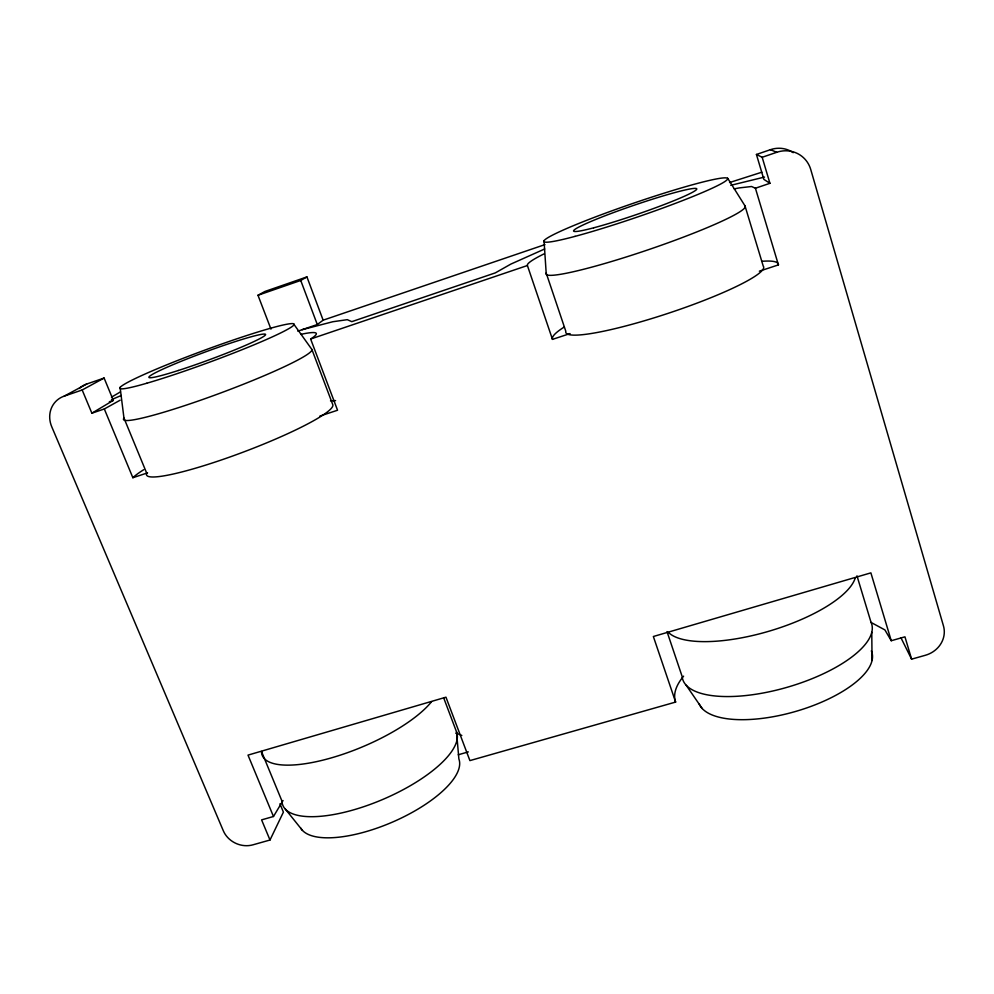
<?xml version="1.0" encoding="UTF-8"?>
<svg xmlns="http://www.w3.org/2000/svg" width="994" height="994" viewBox="0 0 994 994"><rect width="100%" height="100%" fill="white"/><g stroke="black" fill="none" stroke-linecap="round" stroke-linejoin="round"><path stroke-width="1.49" d="M104.109 378.055L82.179 389.983L91.87 413.193L113.328 400.383L104.109 378.055L86.776 383.995L64.175 396.146A25.372 23.048 45.2 0 0 51.75 426.786L223.315 830.773A23.235 20.576 23.8 0 0 252.898 844.838L269.995 840.017L283.402 812.135L279.948 803.786M269.995 840.017L261.596 819.876L273.474 816.496L283.029 800.543M297.815 331.164L317.297 324.529L323.137 320.18L544.948 244.611M111.452 397.178L120.46 391.884M91.87 413.193L104.32 408.969L120.137 400.197M270.977 329.138L257.98 295.268L300.735 280.457L306.935 276.916L323.137 320.18M257.98 295.268L264.951 291.453L306.935 276.916M111.49 399.675L121.243 395.475M544.675 248.985L510.891 264.081L495.323 272.878L351.789 321.658L347.304 319.67L332.828 321.733L302.139 329.685M734.231 188.885A120.448 10.251 -18.8 0 1 739.412 187.891L751.563 186.512L755.415 188.226L769.928 183.306L763.877 179.392L756.434 154.468L770.412 149.684A26.751 25.608 -50.4 0 1 793.237 152.678M64.175 396.146L82.179 389.983M756.434 154.468L762.174 157.276L776.786 152.281A27.956 26.751 -49.6 0 1 810.731 169.465L943.455 625.872A25.67 23.421 -13.1 0 1 925.302 655.294L911.597 659.159L900.974 637.825M109.34 401.738L113.328 400.383M300.76 334.382A114.981 9.244 -20.3 0 1 310.637 339.016L527.404 265.522A120.448 10.251 -18.8 0 1 544.128 253.843M104.32 408.969L132.861 477.716L147.584 472.871M319.882 416.064L337.55 410.236L310.637 339.016M527.404 265.522L552.478 339.376L570.084 333.574M759.354 271.176L778.426 264.889L755.415 188.226M729.559 182.536L761.814 172.21M458.234 754.781L468.336 751.899M683.599 676.168A112.16 43.562 -16.1 0 0 675.622 702.075L469.913 760.609L445.958 697.192L248.003 755.117L273.474 816.496M870.918 622.368L884.896 629.91L891.245 640.72L904.95 636.831L911.597 659.159M730.752 185.331L764.523 177.056M770.412 149.684L776.786 152.281M285.377 809.141L302.437 830.388M293.901 324.305L311.917 349.503L332.754 404.583A99.537 12.736 -20.7 0 1 238.56 453.86A99.537 12.736 -20.7 0 1 146.739 473.268L123.964 418.076L120.088 387.337M686.22 685.288L702.162 708.498M727.62 178.174L745.015 205.907L763.23 266.094A104.208 14.078 -18.4 0 1 667.086 313.682A104.208 14.078 -18.4 0 1 565.81 331.275L546.178 273.015L544.041 240.809M443.697 697.925L456.519 731.832L458.88 758.981A86.366 32.293 -23.3 0 1 393.289 821.74A86.366 32.293 -23.3 0 1 300.685 828.039M300.735 280.457L317.297 324.529M675.622 702.075L653.356 636.508L870.881 572.867L891.245 640.72M667.024 631.65L682.132 676.467A98.456 37.026 -16.2 0 0 786.639 687.438A98.456 37.026 -16.2 0 0 871.005 622.219L856.965 575.824M762.174 157.276L769.928 183.306M871.775 632.196L872.049 660.426M745.015 205.907A105.202 9.928 -18.8 0 1 646.796 250.252A105.202 9.928 -18.8 0 1 546.178 273.015M855.287 577.75A99.313 33.746 -16.6 0 1 768.424 631.376A99.313 33.746 -16.6 0 1 668.415 632.42M871.34 650.871A90.168 35.498 -16 0 1 799.238 710.362A90.168 35.498 -16 0 1 699.155 703.876M455.848 733.212A107.414 39.561 -23.3 0 1 461.825 735.473M132.861 477.716A113.689 14.662 -20.7 0 1 143.732 469.702M330.517 400.855A113.689 14.662 -20.7 0 1 335.574 400.632M552.478 339.376A119.031 16.239 -18.4 0 1 564.207 327.051M761.64 261.323A119.031 16.239 -18.4 0 1 778.426 264.889M79.284 388.505A24.353 22.228 45.7 0 1 86.776 383.995M431.545 701.714A95.064 30.665 -22.7 0 1 332.568 757.527A95.064 30.665 -22.7 0 1 261.497 751.464L281.911 800.94A94.281 33.659 -23.1 0 0 376.602 801.984A94.281 33.659 -23.1 0 0 456.519 731.832M311.917 349.503A100.431 8.971 -20.4 0 1 215.213 394.991A100.431 8.971 -20.4 0 1 123.964 418.076M575.066 236.361A97.201 7.169 -18.9 0 0 726.03 180.722A97.201 7.169 -18.9 0 0 606.477 212.803A97.201 7.169 -18.9 0 0 575.066 236.361M593.679 227.812A65.119 4.796 -18.9 0 0 695.477 190.463A65.119 4.796 -18.9 0 0 616.802 211.362A65.119 4.796 -18.9 0 0 593.679 227.812M146.826 383.224A92.79 6.473 -20.2 0 0 291.515 326.964A92.79 6.473 -20.2 0 0 182.088 358.722A92.79 6.473 -20.2 0 0 146.826 383.224M178.324 370.489A62.175 4.336 -20.2 0 0 265.584 334.58A62.175 4.336 -20.2 0 0 177.702 362.723A62.175 4.336 -20.2 0 0 178.324 370.489"/></g></svg>
